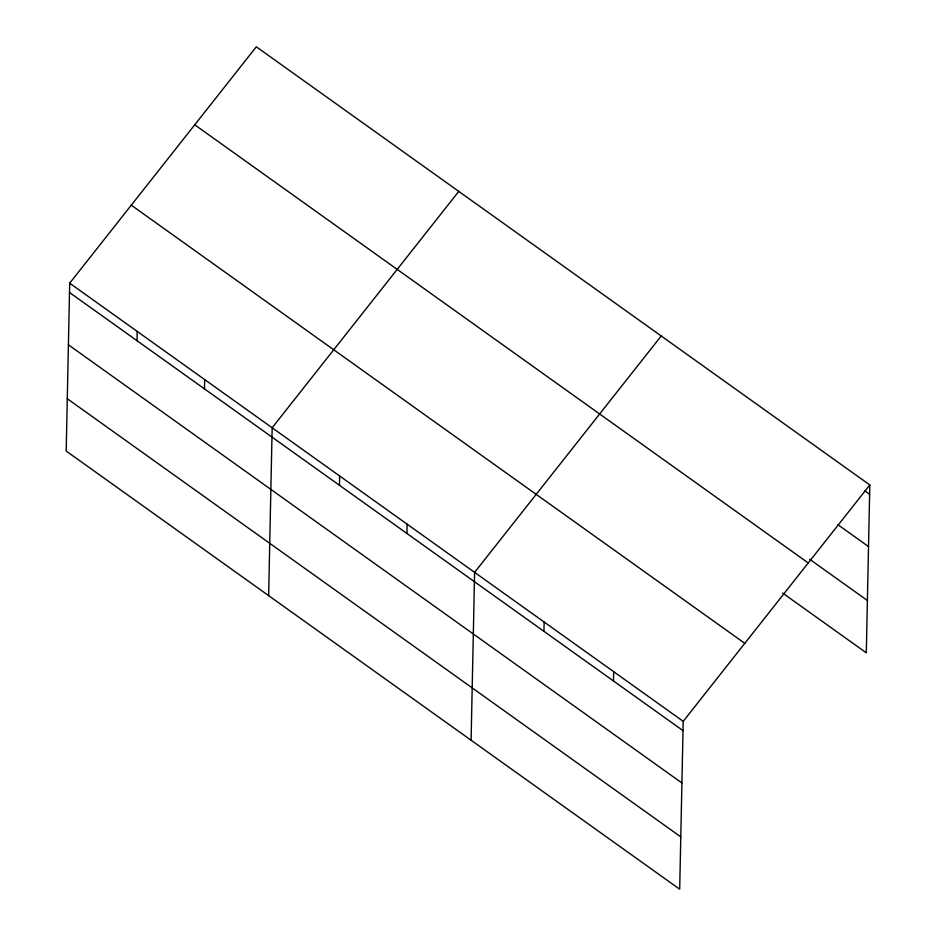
<?xml version="1.0" encoding="UTF-8"?>
<svg xmlns="http://www.w3.org/2000/svg" width="936" height="936" viewBox="0 0 936 936"><rect width="100%" height="100%" fill="white"/><g stroke="black" fill="none" stroke-linecap="round" stroke-linejoin="round"><path stroke-width="1.4" d="M69.697 283.187L66.187 451.047L679.688 889.2L683.21 721.34L869.813 484.953L256.312 46.8L69.697 283.187L683.21 721.34M136.995 340.692L137.183 331.379M204.481 388.885L204.668 379.583M268.644 595.635L272.154 427.775L458.769 191.389M339.452 485.281L339.639 475.968M406.938 533.473L407.125 524.172M471.1 740.224L474.61 572.364L661.225 335.977M543.945 631.332L544.144 622.019M613.478 680.987L613.677 671.685M869.813 484.953L866.303 652.813L782.625 593.061M864.911 490.885L869.626 494.255M837.884 524.698L868.526 546.577M809.652 559.248L867.391 600.491M194.735 124.804L808.236 562.957M131.286 205.183L744.787 643.336M69.51 292.488L683.011 730.642M68.41 344.811L681.911 782.964M67.275 398.724L680.788 836.878"/></g></svg>
